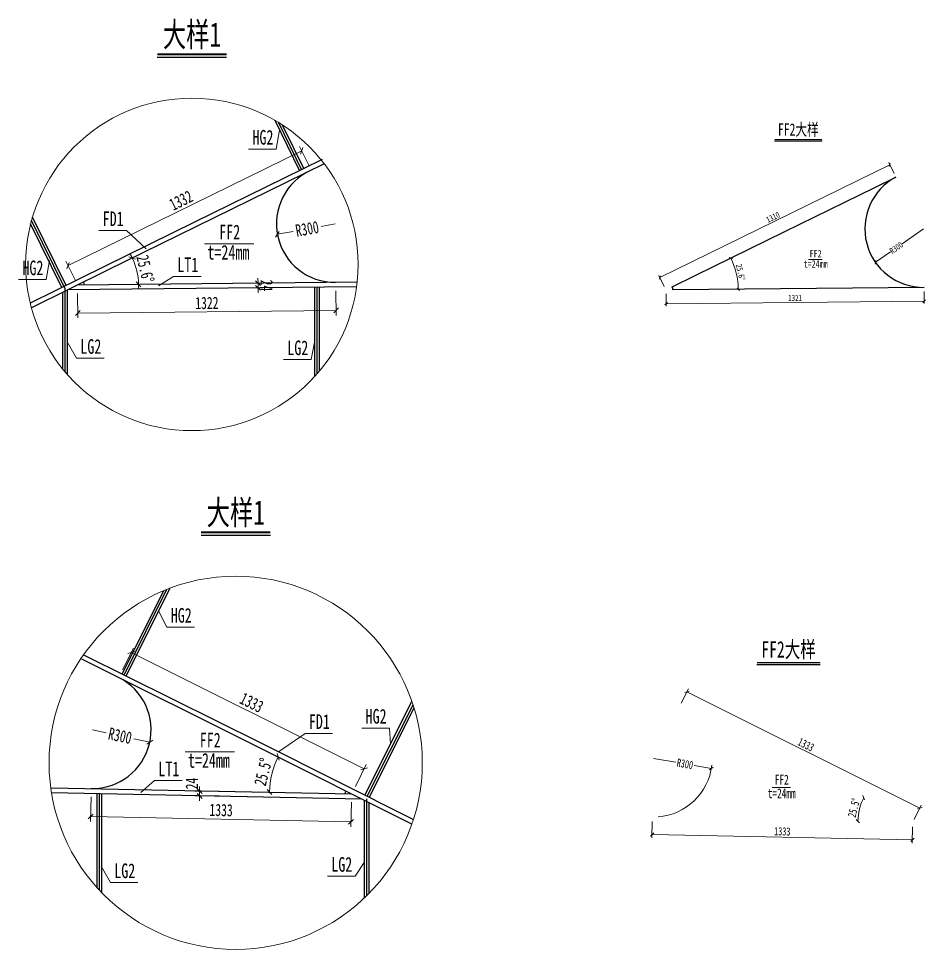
# Model space of a CAD drawing. Header units: millimetres. Extents: x -60009 to 63758, y -2164 to 95433.
# Drawn here: x -43237 to -38596, y 28189 to 32953 of the extents above; entities that cross this region are included whole.
import ezdxf
from ezdxf.enums import TextEntityAlignment as Align

# ---------------------------------------------------------------- set-up
doc = ezdxf.new("R2010")
doc.units = ezdxf.units.MM
doc.layers.get('Defpoints').update_dxf_attribs({"color": 8})
for name, color, linetype, lineweight in [('文字', 7, 'Continuous', 15), ('标注线及字体', 2, 'Continuous', 15), ('细实线', 4, 'Continuous', 15), ('钢板粗线', 1, 'Continuous', 25)]:
    doc.layers.add(name, color=color, linetype=linetype, lineweight=lineweight)
doc.styles.add('111', font='仿宋_GB2312.TTF', dxfattribs={"width": 0.7})
doc.styles.add('BM_Dim', font='仿宋_GB2312.TTF', dxfattribs={"width": 0.85})
doc.dimstyles.new('200', dxfattribs={"dimscale": 0, "dimtxt": 2.5, "dimasz": 1, "dimexe": 1, "dimexo": 1, "dimgap": 0.6, "dimtad": 1, "dimdec": 0, "dimdsep": 46, "dimtxsty": '111', "dimblk": 'OBLIQUE', "dimcen": 0, "dimclrd": 4, "dimclre": 4, "dimclrt": 4, "dimadec": 1, "dimazin": 2, "dimtfac": 1, "dimtdec": 0, "dimtix": 1, "dimtmove": 2, "dimatfit": 3, "dimfxl": 4, "dimfxlon": 1, "dimtolj": 1, "dimlwd": -1, "dimlwe": -1, "dimarcsym": 0})

# ---------------------------------------------------------------- blocks, each defined once
blk = doc.blocks.new('_Oblique')
at = {"color": 0, "linetype": 'ByBlock', "lineweight": -2}
blk.add_line((-0.5, -0.5), (0.5, 0.5), dxfattribs=at)
blk = doc.blocks.new('*D914')
at = {"layer": 'Defpoints', "color": 0, "transparency": 16777216}
for p in [(-41788.4, 32276.2), (-41739.8, 32177.1), (-42935.4, 31589.7)]:
    blk.add_point(p, dxfattribs=at)
at = {"layer": '细实线', "color": 4, "transparency": 16777216}
for p, q in [((-42984.1, 31688.8), (-41788.4, 32276.2)), ((-41750.8, 32199.5), (-41799.5, 32298.6)), ((-42946.5, 31612.2), (-42995.1, 31711.3))]:
    blk.add_line(p, q, dxfattribs=at)
at = {"layer": '细实线', "color": 4, "transparency": 16777216, "xscale": 25, "yscale": 25, "zscale": 25}
for p, rotation in [((-41788.4, 32276.2), 26.1610598343312), ((-42984.1, 31688.8), 206.1610598343312)]:
    blk.add_blockref('_Oblique', p, dxfattribs=dict(at, rotation=rotation))
at = {"layer": '细实线', "color": 4, "transparency": 16777216, "insert": (-42406, 32022.6), "char_height": 62.5, "attachment_point": 5, "rotation": 26.1611, "style": '111'}
blk.add_mtext('\\A1;1332', dxfattribs=at)
blk = doc.blocks.new('*D915')
at = {"layer": 'Defpoints', "color": 0, "transparency": 16777216}
for p in [(-42935.4, 31589.7), (-41613.7, 31602.9), (-41612.3, 31459.4)]:
    blk.add_point(p, dxfattribs=at)
at = {"layer": '细实线', "color": 4, "transparency": 16777216}
for p, q in [((-42935, 31546.2), (-42933.8, 31421.2)), ((-41613.3, 31559.4), (-41612, 31434.4)), ((-42934, 31446.2), (-41612.3, 31459.4))]:
    blk.add_line(p, q, dxfattribs=at)
at = {"layer": '细实线', "color": 4, "transparency": 16777216, "xscale": 25, "yscale": 25, "zscale": 25}
for p, rotation in [((-42934, 31446.2), 180.5724771748811), ((-41612.3, 31459.4), 0.5724771748811509)]:
    blk.add_blockref('_Oblique', p, dxfattribs=dict(at, rotation=rotation))
at = {"layer": '细实线', "color": 4, "transparency": 16777216, "insert": (-42273.6, 31497.5), "char_height": 62.5, "attachment_point": 5, "rotation": 0.5725, "style": '111'}
blk.add_mtext('\\A1;1322', dxfattribs=at)
blk = doc.blocks.new('*D916')
at = {"layer": 'Defpoints', "color": 0, "transparency": 16777216}
for p in [(-41960.7, 31599.5), (-42011.6, 31575), (-41960.4, 31575.5)]:
    blk.add_point(p, dxfattribs=at)
at = {"layer": '细实线', "color": 4, "transparency": 16777216}
for p, q in [((-41985.7, 31599.2), (-42036.8, 31598.7)), ((-42011.8, 31599), (-42012.1, 31624)), ((-42011.8, 31599), (-42011.6, 31575)), ((-41985.4, 31575.2), (-42036.6, 31574.7)), ((-42011.6, 31575), (-42011.3, 31550))]:
    blk.add_line(p, q, dxfattribs=at)
at = {"layer": '细实线', "color": 4, "transparency": 16777216, "xscale": 25, "yscale": 25, "zscale": 25}
for p, rotation in [((-42011.8, 31599), 270.5729386976744), ((-42011.6, 31575), 90.57293869767445)]:
    blk.add_blockref('_Oblique', p, dxfattribs=dict(at, rotation=rotation))
at = {"layer": '细实线', "color": 4, "transparency": 16777216, "insert": (-41967.7, 31587.4), "char_height": 62.5, "attachment_point": 5, "rotation": 270.5729, "style": '111'}
blk.add_mtext('\\A1;24', dxfattribs=at)
blk = doc.blocks.new('*D917')
at = {"layer": 'Defpoints', "color": 0, "transparency": 16777216}
for p in [(-41617.9, 31902.9), (-41913.1, 31849.5)]:
    blk.add_point(p, dxfattribs=at)
at = {"layer": '细实线', "color": 4, "transparency": 16777216}
for p, q in [((-41689.2, 31890), (-41617.9, 31902.9)), ((-41831.8, 31864.2), (-41913.1, 31849.5))]:
    blk.add_line(p, q, dxfattribs=at)
at = {"layer": '细实线', "color": 4, "transparency": 16777216, "xscale": 25, "yscale": 25, "zscale": 25, "rotation": 190.2531695036921}
blk.add_blockref('_Oblique', (-41913.1, 31849.5), dxfattribs=at)
at = {"layer": '细实线', "color": 4, "transparency": 16777216, "insert": (-41760.5, 31877.1), "char_height": 62.5, "attachment_point": 5, "rotation": 10.2532, "style": '111'}
blk.add_mtext('\\A1;R300', dxfattribs=at)
blk = doc.blocks.new('*D918')
at = {"layer": 'Defpoints', "color": 0, "transparency": 16777216}
for p in [(-42326.9, 31889.5), (-42786.4, 31663.4), (-42627.4, 31639.2), (-42935.4, 31589.7), (-41570, 31603.4)]:
    blk.add_point(p, dxfattribs=at)
at = {"layer": '细实线', "color": 4, "transparency": 16777216}
for start, end in [(26.2016, 30.786), (0.5729, 26.2016), (355.9885, 0.5729)]:
    blk.add_arc((-42936, 31589.7), 312.5, start, end, dxfattribs=at)
at = {"layer": '细实线', "color": 4, "transparency": 16777216, "xscale": 25, "yscale": 25, "zscale": 25}
for p, rotation in [((-42655.6, 31727.7), 296.201565422996), ((-42623.5, 31592.9), 90.5729386976835)]:
    blk.add_blockref('_Oblique', p, dxfattribs=dict(at, rotation=rotation))
at = {"layer": '细实线', "color": 4, "transparency": 16777216, "insert": (-42588.5, 31672.4), "char_height": 62.5, "attachment_point": 5, "rotation": 283.3873, "style": '111'}
blk.add_mtext('\\A1;25.6%%d', dxfattribs=at)
blk = doc.blocks.new('*D1144')
at = {"layer": 'Defpoints', "color": 0, "transparency": 16777216}
for p in [(-38778.6, 32205.3), (-38747.5, 32142.2), (-39923.7, 31564.4)]:
    blk.add_point(p, dxfattribs=at)
at = {"layer": '细实线', "color": 4, "transparency": 16777216}
for p, q in [((-38756.5, 32160.5), (-38784.1, 32216.6)), ((-39954.8, 31627.5), (-38778.6, 32205.3)), ((-39932.7, 31582.6), (-39960.3, 31638.7))]:
    blk.add_line(p, q, dxfattribs=at)
at = {"layer": '细实线', "color": 4, "transparency": 16777216, "xscale": 12.5, "yscale": 12.5, "zscale": 12.5}
for p, rotation in [((-38778.6, 32205.3), 26.16322602828692), ((-39954.8, 31627.5), 206.1632260282869)]:
    blk.add_blockref('_Oblique', p, dxfattribs=dict(at, rotation=rotation))
at = {"layer": '细实线', "color": 4, "transparency": 16777216, "insert": (-39376.5, 31936.5), "char_height": 31.25, "attachment_point": 5, "rotation": 26.1632, "style": '111'}
blk.add_mtext('\\A1;1310', dxfattribs=at)
blk = doc.blocks.new('*D1145')
at = {"layer": 'Defpoints', "color": 0, "transparency": 16777216}
for p in [(-39923.7, 31564.4), (-38603.2, 31577.6), (-38602.5, 31507.3)]:
    blk.add_point(p, dxfattribs=at)
at = {"layer": '细实线', "color": 4, "transparency": 16777216}
for p, q in [((-39923.5, 31544.1), (-39922.9, 31481.6)), ((-38603, 31557.3), (-38602.4, 31494.8)), ((-39923, 31494.1), (-38602.5, 31507.3))]:
    blk.add_line(p, q, dxfattribs=at)
at = {"layer": '细实线', "color": 4, "transparency": 16777216, "xscale": 12.5, "yscale": 12.5, "zscale": 12.5}
for p, rotation in [((-39923, 31494.1), 180.5729386976838), ((-38602.5, 31507.3), 0.5729386976838332)]:
    blk.add_blockref('_Oblique', p, dxfattribs=dict(at, rotation=rotation))
at = {"layer": '细实线', "color": 4, "transparency": 16777216, "insert": (-39263, 31523), "char_height": 31.25, "attachment_point": 5, "rotation": 0.5729, "style": '111'}
blk.add_mtext('\\A1;1321', dxfattribs=at)
blk = doc.blocks.new('*D1146')
at = {"layer": 'Defpoints', "color": 0, "transparency": 16777216}
for p in [(-39315.2, 31864.1), (-39774.7, 31638), (-39564.7, 31652.8), (-39888.7, 31564.7), (-38603.2, 31577.6)]:
    blk.add_point(p, dxfattribs=at)
at = {"layer": '细实线', "color": 4, "transparency": 16777216}
blk.add_arc((-39924.3, 31564.4), 370.3, 0.5729, 26.2016, dxfattribs=at)
at = {"layer": '细实线', "color": 4, "transparency": 16777216, "xscale": 12.5, "yscale": 12.5, "zscale": 12.5}
for p, rotation in [((-39592.1, 31727.9), 116.2015654229965), ((-39554, 31568.1), 270.5729386976829)]:
    blk.add_blockref('_Oblique', p, dxfattribs=dict(at, rotation=rotation))
at = {"layer": '细实线', "color": 4, "transparency": 16777216, "insert": (-39542.3, 31655.3), "char_height": 31.25, "attachment_point": 5, "rotation": 283.3873, "style": '111'}
blk.add_mtext('\\A1;25.6%%d', dxfattribs=at)
blk = doc.blocks.new('*D1147')
at = {"layer": 'Defpoints', "color": 0, "transparency": 16777216}
for p in [(-38606.2, 31877.6), (-38852.3, 31705.9)]:
    blk.add_point(p, dxfattribs=at)
at = {"layer": '细实线', "color": 4, "transparency": 16777216}
for p, q in [((-38715.6, 31801.2), (-38606.2, 31877.6)), ((-38775.1, 31759.8), (-38852.3, 31705.9))]:
    blk.add_line(p, q, dxfattribs=at)
at = {"layer": '细实线', "color": 4, "transparency": 16777216, "xscale": 12.5, "yscale": 12.5, "zscale": 12.5, "rotation": 214.9052883271547}
blk.add_blockref('_Oblique', (-38852.3, 31705.9), dxfattribs=at)
at = {"layer": '细实线', "color": 4, "transparency": 16777216, "insert": (-38745.3, 31780.5), "char_height": 31.25, "attachment_point": 5, "rotation": 34.9053, "style": '111'}
blk.add_mtext('\\A1;R300', dxfattribs=at)
blk = doc.blocks.new('*D1363')
at = {"layer": 'Defpoints', "color": 0}
for p in [(-42661.2, 29708.5), (-42724.9, 29580.9), (-41532.6, 28985.4)]:
    blk.add_point(p, dxfattribs=at)
at = {"layer": '细实线', "color": 4}
for p, q in [((-42705.9, 29619.1), (-42650, 29730.9)), ((-41468.9, 29113), (-42661.2, 29708.5)), ((-41513.6, 29023.6), (-41457.7, 29135.4))]:
    blk.add_line(p, q, dxfattribs=at)
at = {"layer": '细实线', "color": 4, "xscale": 25, "yscale": 25, "zscale": 25}
for p, rotation in [((-42661.2, 29708.5), 153.4607751396419), ((-41468.9, 29113), 333.4607751396418)]:
    blk.add_blockref('_Oblique', p, dxfattribs=dict(at, rotation=rotation))
at = {"layer": '细实线', "color": 4, "insert": (-42044.4, 29452.2), "char_height": 62.5, "attachment_point": 5, "rotation": 333.4608, "style": '111'}
blk.add_mtext('\\A1;1333', dxfattribs=at)
blk = doc.blocks.new('*D1364')
at = {"layer": 'Defpoints', "color": 0}
for p in [(-42859, 29312.5), (-42565.6, 29249.9)]:
    blk.add_point(p, dxfattribs=at)
at = {"layer": '细实线', "color": 4}
for p, q in [((-42859, 29312.5), (-42788.7, 29297.5)), ((-42565.6, 29249.9), (-42647, 29267.3))]:
    blk.add_line(p, q, dxfattribs=at)
at = {"layer": '细实线', "color": 4, "xscale": 25, "yscale": 25, "zscale": 25, "rotation": 347.9554774054967}
blk.add_blockref('_Oblique', (-42565.6, 29249.9), dxfattribs=at)
at = {"layer": '细实线', "color": 4, "insert": (-42717.9, 29282.4), "char_height": 62.5, "attachment_point": 5, "rotation": 347.9555, "style": '111'}
blk.add_mtext('\\A1;R300', dxfattribs=at)
blk = doc.blocks.new('*D1365')
at = {"layer": 'Defpoints', "color": 0}
for p in [(-42865.1, 29012.6), (-41532.6, 28985.4), (-41535.5, 28842.1)]:
    blk.add_point(p, dxfattribs=at)
at = {"layer": '细实线', "color": 4}
for p, q in [((-42866, 28969.3), (-42868.5, 28844.3)), ((-41533.5, 28942.1), (-41536.1, 28817.1)), ((-42868, 28869.3), (-41535.5, 28842.1))]:
    blk.add_line(p, q, dxfattribs=at)
at = {"layer": '细实线', "color": 4, "xscale": 25, "yscale": 25, "zscale": 25}
for p, rotation in [((-42868, 28869.3), 178.8322584214023), ((-41535.5, 28842.1), 358.8322584214023)]:
    blk.add_blockref('_Oblique', p, dxfattribs=dict(at, rotation=rotation))
at = {"layer": '细实线', "color": 4, "insert": (-42200.8, 28901.9), "char_height": 62.5, "attachment_point": 5, "rotation": 358.8323, "style": '111'}
blk.add_mtext('\\A1;1333', dxfattribs=at)
blk = doc.blocks.new('*D1366')
at = {"layer": 'Defpoints', "color": 0}
for p in [(-42008.7, 29224.3), (-41932.3, 29116.5), (-43068.5, 29016.7), (-41532.6, 28985.4), (-41227, 28832)]:
    blk.add_point(p, dxfattribs=at)
at = {"layer": '细实线', "color": 4}
blk.add_arc((-41532.6, 28985.4), 420.7, 153.3498, 178.8323, dxfattribs=at)
at = {"layer": '细实线', "color": 4, "xscale": 25, "yscale": 25, "zscale": 25}
for p, rotation in [((-41908.6, 29174.1), 63.34983388626004), ((-41953.2, 28994), 268.8322584214026)]:
    blk.add_blockref('_Oblique', p, dxfattribs=dict(at, rotation=rotation))
at = {"layer": '细实线', "color": 4, "insert": (-41985.8, 29097.6), "char_height": 62.5, "attachment_point": 5, "rotation": 76.091, "style": '111'}
blk.add_mtext('\\A1;25.5°', dxfattribs=at)
blk = doc.blocks.new('*D1367')
at = {"layer": 'Defpoints', "color": 0}
for p in [(-42311.1, 28974.6), (-42179.9, 28998.6), (-42179.9, 28974.6)]:
    blk.add_point(p, dxfattribs=at)
at = {"layer": '细实线', "color": 4}
for p, q in [((-42311.1, 28998.6), (-42311.1, 29023.6)), ((-42211.1, 28998.6), (-42336.1, 28998.6)), ((-42211.1, 28974.6), (-42336.1, 28974.6)), ((-42311.1, 28998.6), (-42311.1, 28974.6)), ((-42311.1, 28974.6), (-42311.1, 28949.6))]:
    blk.add_line(p, q, dxfattribs=at)
at = {"layer": '细实线', "color": 4, "xscale": 25, "yscale": 25, "zscale": 25}
for p, rotation in [((-42311.1, 28998.6), 270), ((-42311.1, 28974.6), 90)]:
    blk.add_blockref('_Oblique', p, dxfattribs=dict(at, rotation=rotation))
at = {"layer": '细实线', "color": 4, "insert": (-42351.1, 29037.8), "char_height": 62.5, "attachment_point": 5, "rotation": 90, "style": '111'}
blk.add_mtext('\\A1;24', dxfattribs=at)
blk = doc.blocks.new('*D1368')
at = {"layer": 'Defpoints', "color": 0, "transparency": 16777216}
for p in [(-39993.5, 28866.6), (-38661, 28839.4), (-38662.9, 28749.6)]:
    blk.add_point(p, dxfattribs=at)
at = {"layer": '细实线', "color": 4, "transparency": 16777216}
for p, q in [((-39994, 28843.4), (-39995.7, 28760.1)), ((-39995.3, 28776.7), (-38662.9, 28749.6)), ((-38661.5, 28816.2), (-38663.2, 28732.9))]:
    blk.add_line(p, q, dxfattribs=at)
at = {"layer": '细实线', "color": 4, "transparency": 16777216, "xscale": 16.66666666666666, "yscale": 16.66666666666666, "zscale": 16.66666666666666}
for p, rotation in [((-39995.3, 28776.7), 178.8322584214023), ((-38662.9, 28749.6), 358.8322584214023)]:
    blk.add_blockref('_Oblique', p, dxfattribs=dict(at, rotation=rotation))
at = {"layer": '细实线', "color": 4, "transparency": 16777216, "insert": (-39328.5, 28793), "char_height": 41.67, "attachment_point": 5, "rotation": 358.8323, "style": '111'}
blk.add_mtext('\\A1;1333', dxfattribs=at)
blk = doc.blocks.new('*D1369')
at = {"layer": 'Defpoints', "color": 0, "transparency": 16777216}
for p in [(-39817, 29507.7), (-39853.3, 29434.9), (-38661, 28839.4)]:
    blk.add_point(p, dxfattribs=at)
at = {"layer": '细实线', "color": 4, "transparency": 16777216}
for p, q in [((-39845.9, 29449.8), (-39809.5, 29522.6)), ((-38624.7, 28912.2), (-39817, 29507.7)), ((-38653.6, 28854.3), (-38617.2, 28927.1))]:
    blk.add_line(p, q, dxfattribs=at)
at = {"layer": '细实线', "color": 4, "transparency": 16777216, "xscale": 16.66666666666666, "yscale": 16.66666666666666, "zscale": 16.66666666666666}
for p, rotation in [((-39817, 29507.7), 153.4607643989906), ((-38624.7, 28912.2), 333.4607643989906)]:
    blk.add_blockref('_Oblique', p, dxfattribs=dict(at, rotation=rotation))
at = {"layer": '细实线', "color": 4, "transparency": 16777216, "insert": (-39207.5, 29236.6), "char_height": 41.67, "attachment_point": 5, "rotation": 333.4608, "style": '111'}
blk.add_mtext('\\A1;1333', dxfattribs=at)
blk = doc.blocks.new('*D1370')
at = {"layer": 'Defpoints', "color": 0, "transparency": 16777216}
for p in [(-39137.1, 29078.3), (-38932.3, 28912.6), (-39993.5, 28866.6), (-38696, 28840.1), (-38692.3, 28855.1)]:
    blk.add_point(p, dxfattribs=at)
at = {"layer": '细实线', "color": 4, "transparency": 16777216}
blk.add_arc((-38661, 28839.4), 280.9, 153.3498, 178.8323, dxfattribs=at)
at = {"layer": '细实线', "color": 4, "transparency": 16777216, "xscale": 16.66666666666666, "yscale": 16.66666666666666, "zscale": 16.66666666666666}
for p, rotation in [((-38912.1, 28965.4), 63.34983388626022), ((-38941.9, 28845.1), 268.8322584214025)]:
    blk.add_blockref('_Oblique', p, dxfattribs=dict(at, rotation=rotation))
at = {"layer": '细实线', "color": 4, "transparency": 16777216, "insert": (-38962.2, 28914), "char_height": 41.667, "attachment_point": 5, "rotation": 76.091, "style": '111'}
blk.add_mtext('\\A1;25.5%%d', dxfattribs=at)
blk = doc.blocks.new('*D1371')
at = {"layer": 'Defpoints', "color": 0, "transparency": 16777216}
for p in [(-39987.4, 29166.5), (-39691.8, 29115.2)]:
    blk.add_point(p, dxfattribs=at)
at = {"layer": '细实线', "color": 4, "transparency": 16777216}
for p, q in [((-39874.3, 29146.9), (-39987.4, 29166.5)), ((-39779.1, 29130.3), (-39691.8, 29115.2))]:
    blk.add_line(p, q, dxfattribs=at)
blk.add_arc((-39987.4, 29166.5), 300, 274.3512, 353.3407, dxfattribs=at)
at = {"layer": '细实线', "color": 4, "transparency": 16777216, "xscale": 16.66666666666666, "yscale": 16.66666666666666, "zscale": 16.66666666666666, "rotation": 350.1571635127391}
blk.add_blockref('_Oblique', (-39691.8, 29115.2), dxfattribs=at)
at = {"layer": '细实线', "color": 4, "transparency": 16777216, "insert": (-39826.7, 29138.6), "char_height": 41.67, "attachment_point": 5, "rotation": 350.1572, "style": '111'}
blk.add_mtext('\\A1;R300', dxfattribs=at)

msp = doc.modelspace()

# ---------------------------------------------------------------- linework, layer by layer
at = {"color": 4}
for p, q in [((-42527.8, 32755.3), (-42172.9, 32755.3)), ((-39367.9, 32327.4), (-39124.8, 32327.4)), ((-42303.5, 30308.5), (-41948.6, 30308.5)), ((-39458.4, 29646.9), (-39134.2, 29646.9))]:
    msp.add_line(p, q, dxfattribs=at)
at = {"color": 6}
for points, const_width in [([(-42527.8, 32770.3), (-42172.9, 32770.3)], 9), ([(-39367.9, 32334.9), (-39124.8, 32334.9)], 4.5), ([(-42303.5, 30323.5), (-41948.6, 30323.5)], 9), ([(-39458.4, 29656.9), (-39134.2, 29656.9)], 6)]:
    msp.add_lwpolyline(points, dxfattribs=dict(at, const_width=const_width))
at = {"layer": 'Defpoints', "color": 8, "ltscale": 0.15}
for p, q in [((-41907, 32421.4), (-41788.6, 32179.5)), ((-43000.3, 31574), (-43170.9, 31920.3)), ((-43000.3, 31574), (-43000.3, 31146)), ((-41710.1, 31578), (-41710.1, 31134.7)), ((-42479.5, 30031.3), (-42697.3, 29593.9)), ((-41453.8, 28972.7), (-41218.5, 29441.6)), ((-42824.4, 28986.7), (-42824.4, 28492.6)), ((-41457, 28959.2), (-41457, 28462.5))]:
    msp.add_line(p, q, dxfattribs=at)
at = {"layer": '细实线'}
for p, q in [((-41918.8, 32285.5), (-41901.5, 32382.8)), ((-42059.9, 32285.5), (-41918.8, 32285.5)), ((-42826.3, 31868.5), (-42685.3, 31868.5)), ((-42685.3, 31868.5), (-42584.2, 31774.7)), ((-42285.9, 31800.7), (-42033.6, 31800.7)), ((-43096.1, 31617.4), (-43078.8, 31714.7)), ((-39194.6, 31720), (-39123.9, 31720)), ((-43237.2, 31617.4), (-43096.1, 31617.4)), ((-42444.6, 31632.9), (-42520.4, 31585)), ((-42444.6, 31632.9), (-42303.2, 31632.9)), ((-42940.8, 31214.8), (-42988.3, 31298.3)), ((-41740.4, 31207.9), (-41722.1, 31296.4)), ((-42940.8, 31214.8), (-42799.7, 31214.8)), ((-41881.5, 31207.9), (-41740.4, 31207.9)), ((-42478, 29838.6), (-42520.7, 29921.7)), ((-42478, 29838.6), (-42336.9, 29838.6)), ((-41480.9, 29321.9), (-41339.8, 29321.9)), ((-41339.8, 29321.9), (-41333.1, 29240)), ((-41771.3, 29294.8), (-41906.8, 29200.1)), ((-41771.3, 29294.8), (-41630.2, 29294.8)), ((-42385.4, 29200.1), (-42133.1, 29200.1)), ((-42541.7, 29052.9), (-42612.4, 28992.4)), ((-42541.7, 29052.9), (-42400.3, 29052.9)), ((-39380.6, 29017.8), (-39286.4, 29017.8)), ((-41515.4, 28563.9), (-41469, 28634.6)), ((-42767.4, 28531.3), (-42814.9, 28614.8)), ((-41656.5, 28563.9), (-41515.4, 28563.9)), ((-42767.4, 28531.3), (-42626.3, 28531.3))]:
    msp.add_line(p, q, dxfattribs=at)
for centre, radius in [((-42350.4, 31695.1), 850.9), ((-42126.1, 29144.1), 955.1)]:
    msp.add_circle(centre, radius, dxfattribs=at)
at = {"layer": '钢板粗线'}
for p, q in [((-41925.8, 32432.6), (-41799.3, 32174.3)), ((-41887.7, 32409.3), (-41777.8, 32184.8)), ((-42993.7, 31587.7), (-43166, 31937.5)), ((-43015.2, 31577.1), (-43175.6, 31902.6)), ((-41504.3, 31604), (-42935.4, 31589.7)), ((-43012.3, 31551.7), (-43012.3, 31160.5)), ((-42988.3, 31563.6), (-42988.3, 31132.1)), ((-41507.3, 31580), (-42985, 31565.2)), ((-41722.1, 31578), (-41722.1, 31121.2)), ((-41698.1, 31578), (-41698.1, 31148.7)), ((-42496.4, 30024.4), (-42708, 29599.3)), ((-42462.9, 30037.8), (-42686.5, 29588.6)), ((-41464.5, 28978.1), (-41223.9, 29457.6)), ((-41443.1, 28967.3), (-41213.3, 29425.2)), ((-43068.5, 29016.7), (-41532.6, 28985.4)), ((-43069, 28992.7), (-41482.8, 28960.4)), ((-42836.4, 28986.7), (-42836.4, 28505.7)), ((-42812.4, 28986.7), (-42812.4, 28480)), ((-41469, 28953.5), (-41469, 28451)), ((-41445, 28941.4), (-41445, 28474.5))]:
    msp.add_line(p, q, dxfattribs=at)
for points in [[(-41683.5, 32231.3), (-41877.7, 32136.4), (-42337.5, 31911), (-42797, 31684.9), (-43177.8, 31496.8)], [(-41673, 32209.7), (-41867.2, 32114.9), (-42326.9, 31889.5), (-42786.4, 31663.4), (-43171.8, 31473)], [(-42904.7, 29697.2), (-41998, 29245.8), (-41216.3, 28853.5)], [(-42915.4, 29675.7), (-42008.7, 29224.3), (-41227, 28832)]]:
    msp.add_lwpolyline(points, dxfattribs=at)
msp.add_lwpolyline([(-39892.4, 31579.9), (-39774.7, 31638), (-39315.2, 31864.1), (-38855.5, 32089.5), (-38747.5, 32142.2, 0.784611), (-38603.2, 31577.6), (-39888.7, 31564.7, 0.111537), (-39892.3, 31579.7)], format="xyb", dxfattribs=at)
for centre, radius, start, end in [((-41617.9, 31902.9), 300, 113.9597, 270.5729), ((-42935.4, 31589.7), 35, 0.5729, 26.0301), ((-42859, 29312.5), 300, 268.8323, 63.5346), ((-41532.6, 28985.4), 35, 153.3498, 178.8323)]:
    msp.add_arc(centre, radius, start, end, dxfattribs=at)

# ---------------------------------------------------------------- texts
at = {"layer": '文字', "style": 'BM_Dim', "width": 0.7}
for s, height, p in [('HG2', 75, (-41986.6, 32285.8)), ('FD1', 75, (-42753.1, 31868.7)), ('FF2', 75, (-42156.9, 31800.9)), ('t=24mm', 75, (-42163.6, 31697)), ('LT1', 75, (-42371.1, 31633.1)), ('FF2', 37.5, (-39157.9, 31720.1)), ('HG2', 75, (-43163.9, 31617.6)), ('t=24mm', 37.5, (-39157.9, 31667.5)), ('LG2', 75, (-42867.5, 31215)), ('LG2', 75, (-41808.3, 31208.1)), ('HG2', 75, (-42404.8, 29838.8)), ('HG2', 75, (-41407.6, 29322.1)), ('FD1', 75, (-41698, 29295)), ('FF2', 75, (-42256.4, 29200.3)), ('t=24mm', 75, (-42263.1, 29096.4)), ('LT1', 75, (-42468.2, 29053.1)), ('FF2', 50, (-39331.6, 29017.9)), ('t=24mm', 50, (-39331.6, 28947.8)), ('LG2', 75, (-41583.3, 28564.1)), ('LG2', 75, (-42694.1, 28531.5))]:
    msp.add_text(s, height=height, dxfattribs=at).set_placement(p, align=Align.BOTTOM_CENTER)
at = {"layer": '标注线及字体', "color": 0, "style": '111', "width": 0.7}
for s, height, p in [('大样1', 125, (-42349.9, 32874.6)), ('FF2大样', 62.5, (-39246.4, 32387)), ('大样1', 125, (-42125.6, 30427.8)), ('FF2大样', 83.33, (-39296.3, 29726.4))]:
    msp.add_text(s, height=height, dxfattribs=at).set_placement(p, align=Align.MIDDLE)

# ---------------------------------------------------------------- dimensions: what is measured, and where the dimension line sits
at = {"layer": '细实线'}
for p1, p2, distance, override, picture, middle in [((-42935.4, 31589.7), (-41739.8, 32177.1), 110.4, {"dimscale": 25}, '*D914', (-42406, 32022.6)), ((-39923.7, 31564.4), (-38747.5, 32142.2), 70.4, {"dimscale": 12.5, "dimblk": 'Oblique'}, '*D1144', (-39376.5, 31936.5)), ((-41960.7, 31599.5), (-41960.4, 31575.5), -51.2, {"dimscale": 25}, '*D916', (-41967.7, 31587.4)), ((-42935.4, 31589.7), (-41613.7, 31602.9), -143.5, {"dimscale": 25}, '*D915', (-42273.6, 31497.5)), ((-39923.7, 31564.4), (-38603.2, 31577.6), -70.3, {"dimscale": 12.5, "dimblk": 'Oblique'}, '*D1145', (-39263, 31523)), ((-41532.6, 28985.4), (-42724.9, 29580.9), -142.7, {"dimscale": 25, "dimblk": 'Oblique'}, '*D1363', (-42044.4, 29452.2)), ((-38661, 28839.4), (-39853.3, 29434.9), -81.4, {"dimscale": 16.666667}, '*D1369', (-39207.5, 29236.6)), ((-42865.1, 29012.6), (-41532.6, 28985.4), -143.3, {"dimscale": 25, "dimblk": 'Oblique'}, '*D1365', (-42200.8, 28901.9)), ((-39993.5, 28866.6), (-38661, 28839.4), -89.8, {"dimscale": 16.666667}, '*D1368', (-39328.5, 28793))]:
    dim = msp.add_aligned_dim(p1=p1, p2=p2, distance=distance, dimstyle='200', override=override, dxfattribs=at)
    dim.commit()
    dim.dimension.update_dxf_attribs({"geometry": picture, "text_midpoint": middle})
for center, mpoint, override, picture, middle in [((-41617.9, 31902.9), (-41913.1, 31849.5), {"dimscale": 25}, '*D917', (-41760.5, 31877.1)), ((-38606.2, 31877.6), (-38852.3, 31705.9), {"dimscale": 12.5, "dimblk": 'Oblique'}, '*D1147', (-38745.3, 31780.5)), ((-42859, 29312.5), (-42565.6, 29249.9), {"dimscale": 25, "dimblk": 'Oblique'}, '*D1364', (-42717.9, 29282.4)), ((-39987.4, 29166.5), (-39691.8, 29115.2), {"dimscale": 16.666667}, '*D1371', (-39826.7, 29138.6))]:
    dim = msp.add_radius_dim(center=center, mpoint=mpoint, dimstyle='200', override=override, dxfattribs=at)
    dim.commit()
    dim.dimension.update_dxf_attribs({"geometry": picture, "text_midpoint": middle, "dimtype": 164})
for base, line1, line2, override, picture, middle in [((-42627.4, 31639.2), ((-42326.9, 31889.5), (-42786.4, 31663.4)), ((-41570, 31603.4), (-42935.4, 31589.7)), {"dimscale": 25}, '*D918', (-42588.5, 31672.4)), ((-39564.7, 31652.8), ((-39774.7, 31638), (-39315.2, 31864.1)), ((-38603.2, 31577.6), (-39888.7, 31564.7)), {"dimscale": 12.5, "dimblk": 'Oblique'}, '*D1146', (-39542.3, 31655.3)), ((-41932.3, 29116.5), ((-42008.7, 29224.3), (-41227, 28832)), ((-43068.5, 29016.7), (-41532.6, 28985.4)), {"dimscale": 25, "dimblk": 'Oblique'}, '*D1366', (-41985.8, 29097.6)), ((-38932.3, 28912.6), ((-39137.1, 29078.3), (-38692.3, 28855.1)), ((-39993.5, 28866.6), (-38696, 28840.1)), {"dimscale": 16.666667}, '*D1370', (-38962.2, 28914))]:
    dim = msp.add_angular_dim_2l(base=base, line1=line1, line2=line2, dimstyle='200', override=override, dxfattribs=at)
    dim.commit()
    dim.dimension.update_dxf_attribs({"geometry": picture, "text_midpoint": middle})
dim = msp.add_linear_dim(base=(-42311.1, 28974.6), p1=(-42179.9, 28998.6), p2=(-42179.9, 28974.6), angle=90, dimstyle='200', override={"dimscale": 25, "dimblk": 'Oblique'}, dxfattribs=at)
dim.commit()
dim.dimension.update_dxf_attribs({"geometry": '*D1367', "text_midpoint": (-42351.1, 29037.8), "dimtype": 160})

doc.saveas('drawing.dxf')
